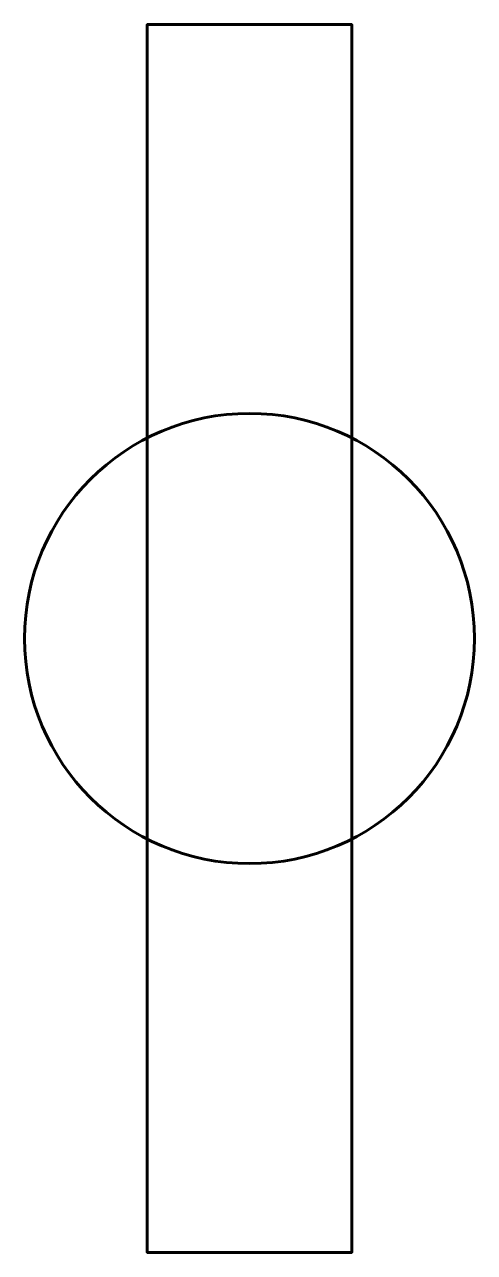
# Model space of a CAD drawing. Header units: millimetres. Extents: x 889.1 to 900.1, y -111 to -81.
import ezdxf

# ---------------------------------------------------------------- set-up
doc = ezdxf.new("R2010")
doc.units = ezdxf.units.MM
doc.linetypes.add('K5LT_BASIC', pattern=[0])
doc.layers.add('Системный слой', color=7, linetype='Continuous')

msp = doc.modelspace()

# ---------------------------------------------------------------- linework, layer by layer
at = {"layer": 'Системный слой', "color": 150, "linetype": 'K5LT_BASIC', "lineweight": 60, "true_color": 0x0080ff}
for points in [[(897.09, -91.101), (897.09, -81), (892.09, -81), (892.09, -100.899)], [(892.09, -100.899), (892.09, -111), (897.09, -111), (897.09, -91.101)]]:
    msp.add_lwpolyline(points, dxfattribs=at)
msp.add_circle((894.59, -96), 5.5, dxfattribs=at)

doc.saveas('drawing.dxf')
